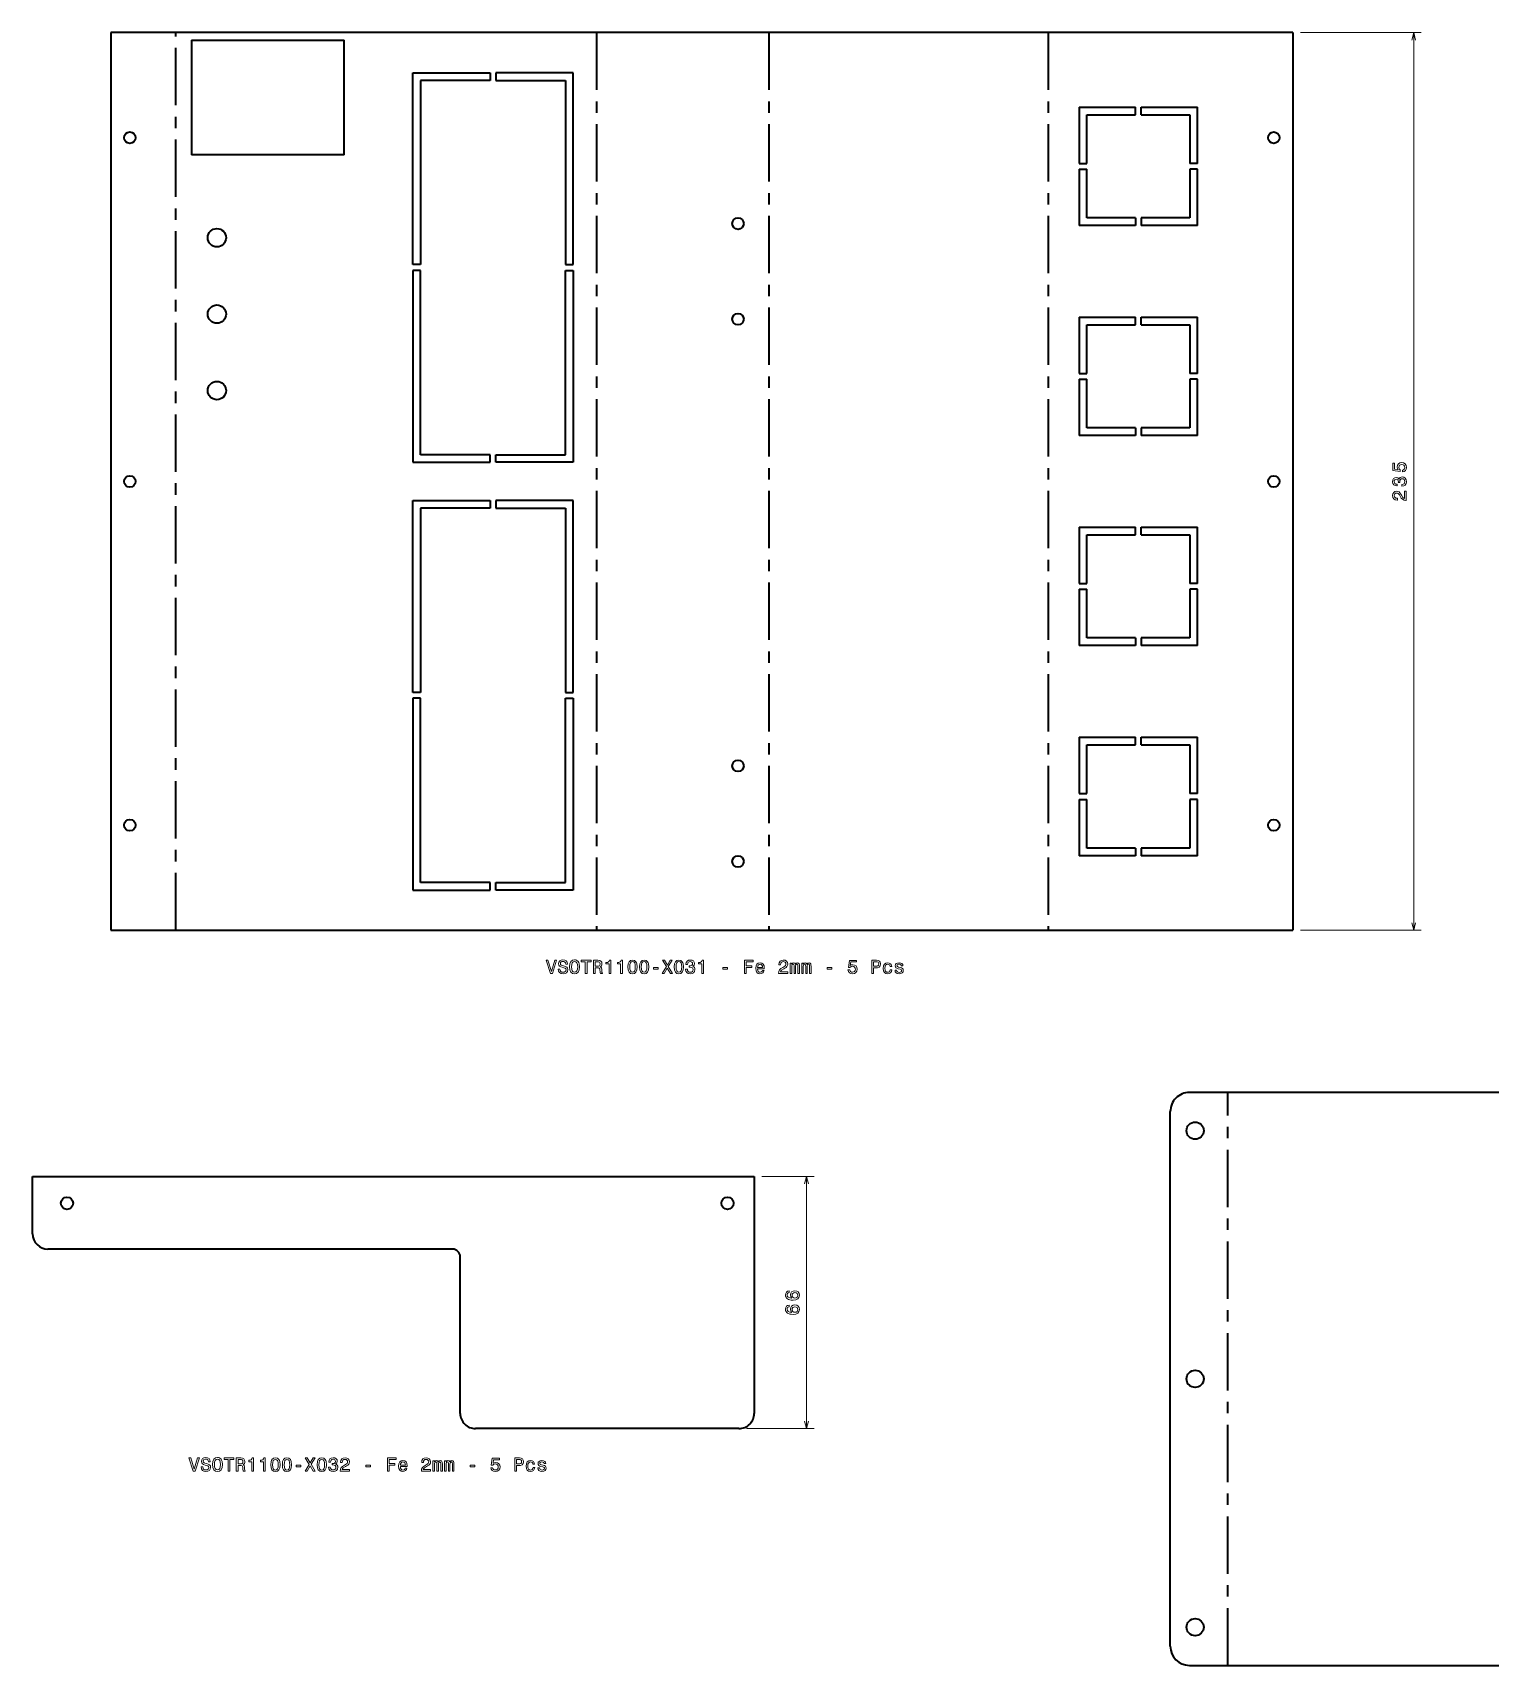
# Model space of a CAD drawing. Extents: x -595 to 1072, y -57 to 586.
# Drawn here: x 307.8 to 689.7, y 111.6 to 539.1 of the extents above; entities that cross this region are included whole.
import ezdxf

# ---------------------------------------------------------------- set-up
doc = ezdxf.new("R2010")
doc.units = 0
doc.linetypes.add('AXES', pattern=[24, 15, -3, 3, -3])

msp = doc.modelspace()

# ---------------------------------------------------------------- linework, layer by layer
at = {"color": 7, "lineweight": 35}
for p, q in [((637.916748, 539.137207), (328.263062, 539.137207)), ((328.263062, 539.137207), (328.263062, 304.137177)), ((637.916748, 539.137207), (637.916748, 304.137177)), ((349.426483, 537.137207), (349.426483, 507.137177)), ((349.426483, 537.137207), (389.426483, 537.137207)), ((389.426483, 507.137177), (389.426483, 537.137207)), ((407.426483, 478.387177), (407.426483, 528.637207)), ((407.426483, 528.637207), (427.676483, 528.637207)), ((409.426483, 526.637207), (409.426483, 478.387177)), ((449.426483, 528.637207), (429.176483, 528.637207)), ((447.426483, 526.637207), (447.426483, 478.387177)), ((449.426483, 478.387177), (449.426483, 528.637207)), ((389.426483, 507.137177), (349.426483, 507.137177)), ((407.426483, 476.887177), (407.426483, 426.637177)), ((409.426483, 428.637177), (409.426483, 476.887177)), ((447.426483, 428.637177), (447.426483, 476.887177)), ((449.426483, 476.887177), (449.426483, 426.637177)), ((407.426483, 426.637177), (427.676483, 426.637177)), ((449.426483, 426.637177), (429.176483, 426.637177)), ((407.426483, 366.387177), (407.426483, 416.637177)), ((407.426483, 416.637177), (427.676483, 416.637177)), ((449.426483, 416.637177), (429.176483, 416.637177)), ((449.426483, 366.387177), (449.426483, 416.637177)), ((409.426483, 414.637177), (409.426483, 366.387177)), ((447.426483, 414.637177), (447.426483, 366.387177)), ((407.426483, 364.887177), (407.426483, 314.637177)), ((409.426483, 316.637177), (409.426483, 364.887177)), ((447.426483, 316.637177), (447.426483, 364.887177)), ((449.426483, 364.887177), (449.426483, 314.637177)), ((407.426483, 314.637177), (427.676483, 314.637177)), ((449.426483, 314.637177), (429.176483, 314.637177)), ((328.263062, 304.137177), (637.916748, 304.137177)), ((1042.475708, 261.632904), (610.822021, 261.632904)), ((605.822021, 116.632904), (605.822021, 256.632904)), ((307.817566, 239.617981), (496.817566, 239.617981)), ((496.817566, 239.617981), (496.817566, 177.617981)), ((417.817566, 220.617981), (311.817566, 220.617981)), ((419.817566, 177.617981), (419.817566, 218.617981)), ((492.817566, 173.617981), (423.817566, 173.617981)), ((610.822021, 111.632904), (1042.475708, 111.632904))]:
    msp.add_line(p, q, dxfattribs=at)
at = {"color": 1, "linetype": 'AXES', "lineweight": 35}
for p, q in [((345.344757, 304.137177), (345.344757, 539.137207)), ((455.508179, 539.137207), (455.508179, 304.137177)), ((500.671631, 539.137207), (500.671631, 304.137177)), ((573.835022, 539.137207), (573.835022, 304.137177)), ((620.903748, 111.632904), (620.903748, 261.632904))]:
    msp.add_line(p, q, dxfattribs=at)
at = {"color": 7, "lineweight": 13}
for p, q in [((639.916748, 539.137207), (671.575195, 539.137207)), ((669.575195, 304.137177), (669.575195, 539.137207)), ((639.916748, 304.137177), (671.575195, 304.137177)), ((510.552338, 173.617981), (510.552338, 239.617981))]:
    msp.add_line(p, q, dxfattribs=at)
at = {"color": 7, "lineweight": 35, "ltscale": 0.45625}
for p, q in [((427.676483, 526.637207), (409.426483, 526.637207)), ((429.176483, 526.637207), (447.426483, 526.637207)), ((427.676483, 428.637177), (409.426483, 428.637177)), ((429.176483, 428.637177), (447.426483, 428.637177)), ((427.676483, 414.637177), (409.426483, 414.637177)), ((429.176483, 414.637177), (447.426483, 414.637177)), ((427.676483, 316.637177), (409.426483, 316.637177)), ((429.176483, 316.637177), (447.426483, 316.637177))]:
    msp.add_line(p, q, dxfattribs=at)
at = {"color": 7, "lineweight": 35, "ltscale": 0.05}
for p, q in [((427.676483, 528.637207), (427.676483, 526.637207)), ((429.176483, 528.637207), (429.176483, 526.637207)), ((596.666748, 517.637207), (596.666748, 519.637207)), ((598.166748, 517.637207), (598.166748, 519.637207)), ((581.916748, 504.887177), (583.916748, 504.887177)), ((612.916748, 504.887177), (610.916748, 504.887177)), ((581.916748, 503.387177), (583.916748, 503.387177)), ((612.916748, 503.387177), (610.916748, 503.387177)), ((596.666748, 490.637177), (596.666748, 488.637177)), ((598.166748, 490.637177), (598.166748, 488.637177)), ((409.426483, 478.387177), (407.426483, 478.387177)), ((409.426483, 476.887177), (407.426483, 476.887177)), ((447.426483, 478.387177), (449.426483, 478.387177)), ((447.426483, 476.887177), (449.426483, 476.887177)), ((596.666748, 462.637177), (596.666748, 464.637177)), ((598.166748, 462.637177), (598.166748, 464.637177)), ((581.916748, 449.887177), (583.916748, 449.887177)), ((612.916748, 449.887177), (610.916748, 449.887177)), ((581.916748, 448.387177), (583.916748, 448.387177)), ((612.916748, 448.387177), (610.916748, 448.387177)), ((596.666748, 435.637177), (596.666748, 433.637177)), ((598.166748, 435.637177), (598.166748, 433.637177)), ((427.676483, 426.637177), (427.676483, 428.637177)), ((429.176483, 426.637177), (429.176483, 428.637177)), ((427.676483, 416.637177), (427.676483, 414.637177)), ((429.176483, 416.637177), (429.176483, 414.637177)), ((596.666748, 407.637177), (596.666748, 409.637177)), ((598.166748, 407.637177), (598.166748, 409.637177)), ((581.916748, 394.887177), (583.916748, 394.887177)), ((581.916748, 393.387177), (583.916748, 393.387177)), ((612.916748, 394.887177), (610.916748, 394.887177)), ((612.916748, 393.387177), (610.916748, 393.387177)), ((596.666748, 380.637177), (596.666748, 378.637177)), ((598.166748, 380.637177), (598.166748, 378.637177)), ((409.426483, 366.387177), (407.426483, 366.387177)), ((409.426483, 364.887177), (407.426483, 364.887177)), ((447.426483, 366.387177), (449.426483, 366.387177)), ((447.426483, 364.887177), (449.426483, 364.887177)), ((596.666748, 352.637177), (596.666748, 354.637177)), ((598.166748, 352.637177), (598.166748, 354.637177)), ((581.916748, 339.887177), (583.916748, 339.887177)), ((581.916748, 338.387177), (583.916748, 338.387177)), ((612.916748, 339.887177), (610.916748, 339.887177)), ((612.916748, 338.387177), (610.916748, 338.387177)), ((596.666748, 325.637177), (596.666748, 323.637177)), ((598.166748, 325.637177), (598.166748, 323.637177)), ((427.676483, 314.637177), (427.676483, 316.637177)), ((429.176483, 314.637177), (429.176483, 316.637177))]:
    msp.add_line(p, q, dxfattribs=at)
at = {"color": 7, "lineweight": 35, "ltscale": 0.368751}
for p, q in [((581.916748, 519.637207), (581.916748, 504.887177)), ((612.916748, 504.887177), (612.916748, 519.637207))]:
    msp.add_line(p, q, dxfattribs=at)
at = {"color": 7, "lineweight": 35, "ltscale": 0.36875}
for p, q in [((581.916748, 519.637207), (596.666748, 519.637207)), ((598.166748, 519.637207), (612.916748, 519.637207)), ((581.916748, 503.387177), (581.916748, 488.637177)), ((612.916748, 488.637177), (612.916748, 503.387177)), ((596.666748, 488.637177), (581.916748, 488.637177)), ((612.916748, 488.637177), (598.166748, 488.637177)), ((581.916748, 464.637177), (581.916748, 449.887177)), ((581.916748, 464.637177), (596.666748, 464.637177)), ((598.166748, 464.637177), (612.916748, 464.637177)), ((612.916748, 449.887177), (612.916748, 464.637177)), ((581.916748, 448.387177), (581.916748, 433.637177)), ((612.916748, 433.637177), (612.916748, 448.387177)), ((596.666748, 433.637177), (581.916748, 433.637177)), ((612.916748, 433.637177), (598.166748, 433.637177)), ((581.916748, 409.637177), (581.916748, 394.887177)), ((581.916748, 409.637177), (596.666748, 409.637177)), ((598.166748, 409.637177), (612.916748, 409.637177)), ((612.916748, 394.887177), (612.916748, 409.637177)), ((581.916748, 393.387177), (581.916748, 378.637177)), ((612.916748, 378.637177), (612.916748, 393.387177)), ((596.666748, 378.637177), (581.916748, 378.637177)), ((612.916748, 378.637177), (598.166748, 378.637177)), ((581.916748, 354.637177), (581.916748, 339.887177)), ((581.916748, 354.637177), (596.666748, 354.637177)), ((598.166748, 354.637177), (612.916748, 354.637177)), ((612.916748, 339.887177), (612.916748, 354.637177)), ((581.916748, 338.387177), (581.916748, 323.637177)), ((612.916748, 323.637177), (612.916748, 338.387177)), ((596.666748, 323.637177), (581.916748, 323.637177)), ((612.916748, 323.637177), (598.166748, 323.637177))]:
    msp.add_line(p, q, dxfattribs=at)
at = {"color": 7, "lineweight": 35, "ltscale": 0.31875}
for p, q in [((583.916748, 517.637207), (596.666748, 517.637207)), ((598.166748, 517.637207), (610.916748, 517.637207)), ((583.916748, 490.637177), (583.916748, 503.387177)), ((610.916748, 503.387177), (610.916748, 490.637177)), ((596.666748, 490.637177), (583.916748, 490.637177)), ((610.916748, 490.637177), (598.166748, 490.637177)), ((583.916748, 462.637177), (596.666748, 462.637177)), ((583.916748, 449.887177), (583.916748, 462.637177)), ((598.166748, 462.637177), (610.916748, 462.637177)), ((610.916748, 462.637177), (610.916748, 449.887177)), ((583.916748, 435.637177), (583.916748, 448.387177)), ((610.916748, 448.387177), (610.916748, 435.637177)), ((596.666748, 435.637177), (583.916748, 435.637177)), ((610.916748, 435.637177), (598.166748, 435.637177)), ((583.916748, 407.637177), (596.666748, 407.637177)), ((583.916748, 394.887177), (583.916748, 407.637177)), ((598.166748, 407.637177), (610.916748, 407.637177)), ((610.916748, 407.637177), (610.916748, 394.887177)), ((583.916748, 380.637177), (583.916748, 393.387177)), ((610.916748, 393.387177), (610.916748, 380.637177)), ((596.666748, 380.637177), (583.916748, 380.637177)), ((610.916748, 380.637177), (598.166748, 380.637177)), ((583.916748, 352.637177), (596.666748, 352.637177)), ((583.916748, 339.887177), (583.916748, 352.637177)), ((598.166748, 352.637177), (610.916748, 352.637177)), ((610.916748, 352.637177), (610.916748, 339.887177)), ((583.916748, 325.637177), (583.916748, 338.387177)), ((610.916748, 338.387177), (610.916748, 325.637177)), ((596.666748, 325.637177), (583.916748, 325.637177)), ((610.916748, 325.637177), (598.166748, 325.637177))]:
    msp.add_line(p, q, dxfattribs=at)
at = {"color": 7, "lineweight": 35, "ltscale": 0.318751}
for p, q in [((583.916748, 504.887177), (583.916748, 517.637207)), ((610.916748, 517.637207), (610.916748, 504.887177))]:
    msp.add_line(p, q, dxfattribs=at)
at = {"color": 7, "lineweight": 35, "ltscale": 0.375}
msp.add_line((307.817566, 224.617981), (307.817566, 239.617981), dxfattribs=at)
at = {"color": 7, "lineweight": 13, "ltscale": 0.343369}
msp.add_line((498.817566, 239.617981), (512.552307, 239.617981), dxfattribs=at)
at = {"color": 7, "lineweight": 13, "ltscale": 0.443369}
msp.add_line((494.817566, 173.617981), (512.552307, 173.617981), dxfattribs=at)
at = {"color": 7, "lineweight": 13}
for points in [[(670.092834, 537.205322), (669.575195, 539.137207), (669.057556, 537.205322)], [(669.057556, 306.069031), (669.575195, 304.137177), (670.092834, 306.069031)], [(511.069977, 237.686127), (510.552338, 239.617981), (510.034698, 237.686127)], [(510.034698, 175.549835), (510.552338, 173.617981), (511.069977, 175.549835)]]:
    msp.add_lwpolyline(points, dxfattribs=at)
for points in [[(666.662354, 424.122467), (667.075928, 424.233429), (667.398682, 424.48053), (667.600403, 424.843658), (667.676025, 425.307617), (667.585327, 425.817017), (667.338135, 426.215424), (666.944824, 426.46759), (666.44043, 426.563416), (665.971436, 426.477661), (665.603271, 426.235596), (665.366272, 425.857361), (665.280518, 425.368164), (665.341064, 424.989929), (665.507446, 424.697388), (664.564392, 424.838623), (664.564392, 426.371765), (664.150879, 426.371765), (664.150879, 424.500732), (666.006714, 424.223328), (666.006714, 424.626801), (665.769714, 424.919312), (665.68396, 425.292511), (665.739502, 425.615265), (665.900879, 425.862396), (666.147949, 426.018738), (666.465698, 426.074219), (666.783447, 426.018738), (667.030518, 425.857361), (667.18689, 425.610229), (667.24231, 425.292511), (667.207031, 425.025208), (667.091064, 424.818451), (666.909485, 424.667145), (666.662354, 424.591492)], [(666.475769, 420.366272), (666.511108, 420.366272), (666.995239, 420.44696), (667.358337, 420.684021), (667.590332, 421.05719), (667.676025, 421.551453), (667.590332, 422.075928), (667.368408, 422.469299), (667.015381, 422.721466), (666.561523, 422.812256), (666.263916, 422.771912), (666.021851, 422.66095), (665.835327, 422.479401), (665.699097, 422.237305), (665.426758, 422.565125), (664.993042, 422.681122), (664.599731, 422.605469), (664.302124, 422.388611), (664.11554, 422.035583), (664.049988, 421.551453), (664.130676, 421.097534), (664.352539, 420.749573), (664.705566, 420.522614), (665.174622, 420.44696), (665.209961, 420.44696), (665.209961, 420.895813), (664.887146, 420.936157), (664.655151, 421.067291), (664.513916, 421.279114), (664.463501, 421.57666), (664.503906, 421.838898), (664.609741, 422.030548), (664.78125, 422.146545), (665.013245, 422.191925), (665.260376, 422.146545), (665.426758, 422.025513), (665.527649, 421.81369), (665.557861, 421.526215), (665.552856, 421.329529), (665.951294, 421.329529), (665.941162, 421.57666), (665.986572, 421.894379), (666.107605, 422.131409), (666.304321, 422.272614), (666.561523, 422.323059), (666.854004, 422.267578), (667.070862, 422.121338), (667.207031, 421.889343), (667.252441, 421.581696), (667.202026, 421.263977), (667.050659, 421.031982), (666.808594, 420.885742), (666.475769, 420.830261)], [(667.575195, 416.670593), (667.575195, 419.076233), (667.141479, 419.076233), (667.141479, 417.174927), (666.904419, 417.280823), (666.707764, 417.462402), (666.349731, 418.022186), (666.198364, 418.319733), (665.981567, 418.652588), (665.72937, 418.889618), (665.431824, 419.025787), (665.093933, 419.076233), (664.670288, 418.990479), (664.337402, 418.753448), (664.12561, 418.39035), (664.049988, 417.921326), (664.135742, 417.437164), (664.372742, 417.069031), (664.750977, 416.83197), (665.250244, 416.751282), (665.320862, 416.751282), (665.320862, 417.210236), (665.280518, 417.210236), (664.937622, 417.255615), (664.685425, 417.391785), (664.524048, 417.608643), (664.468567, 417.896118), (664.519043, 418.188599), (664.645081, 418.405457), (664.841797, 418.546692), (665.088867, 418.597107), (665.320862, 418.561829), (665.517578, 418.466003), (665.689026, 418.304626), (665.840332, 418.082703), (666.001709, 417.785156), (666.314392, 417.290924), (666.647217, 416.942932), (667.050659, 416.736176), (667.560059, 416.670593)], [(444.581787, 296.296478), (443.704254, 293.315948), (442.801514, 296.296478), (442.322418, 296.296478), (443.452087, 292.791443), (443.956421, 292.791443), (445.060883, 296.296478)], [(445.943451, 293.94635), (445.484528, 293.94635), (445.585388, 293.411774), (445.837555, 293.018402), (446.225861, 292.781342), (446.750366, 292.695618), (447.269836, 292.776306), (447.658142, 292.99823), (447.905273, 293.346191), (447.996033, 293.805145), (447.92041, 294.218689), (447.708588, 294.485962), (447.365631, 294.662476), (446.906708, 294.79361), (446.513336, 294.889435), (446.256134, 295.000366), (446.109894, 295.161774), (446.064484, 295.41391), (446.109894, 295.640869), (446.240997, 295.812347), (446.442719, 295.928345), (446.720123, 295.968689), (447.002533, 295.918243), (447.224426, 295.782074), (447.370697, 295.555145), (447.441284, 295.247498), (447.900238, 295.247498), (447.900238, 295.257568), (447.819519, 295.731659), (447.582489, 296.084656), (447.20929, 296.30658), (446.704987, 296.382233), (446.251099, 296.30658), (445.898071, 296.094757), (445.671112, 295.766937), (445.590424, 295.343323), (445.655975, 294.965088), (445.847626, 294.707855), (446.150238, 294.536407), (446.563782, 294.405273), (446.97226, 294.289276), (447.279907, 294.178345), (447.466522, 294.016937), (447.532074, 293.7547), (447.471558, 293.487396), (447.315216, 293.285675), (447.078186, 293.159607), (446.770538, 293.119263), (446.427612, 293.174713), (446.165344, 293.336121), (445.998932, 293.598358)], [(448.480194, 294.541443), (448.570984, 293.7547), (448.833221, 293.174713), (449.24173, 292.81665), (449.776306, 292.695618), (450.305847, 292.81665), (450.719391, 293.174713), (450.976593, 293.7547), (451.072418, 294.541443), (450.976593, 295.323151), (450.865631, 295.640869), (450.719391, 295.903107), (450.305847, 296.261169), (450.05368, 296.351959), (449.776306, 296.387268), (449.236694, 296.261169), (448.828186, 295.908173), (448.570984, 295.328186)], [(448.964355, 294.541443), (449.019836, 295.151672), (449.186249, 295.600525), (449.443451, 295.872864), (449.776306, 295.968689), (450.104126, 295.872864), (450.361328, 295.59549), (450.52774, 295.146637), (450.588257, 294.541443), (450.52774, 293.931213), (450.361328, 293.482361), (450.104126, 293.210022), (449.776306, 293.119263), (449.443451, 293.210022), (449.186249, 293.482361), (449.019836, 293.926178)], [(452.580353, 292.791443), (453.044312, 292.791443), (453.044312, 295.867798), (454.103394, 295.867798), (454.103394, 296.291443), (451.516235, 296.291443), (451.516235, 295.867798), (452.580353, 295.867798)], [(454.723724, 292.791443), (455.192719, 292.791443), (455.192719, 294.269104), (455.671844, 294.269104), (456.024872, 294.253967), (456.246765, 294.18338), (456.367798, 294.016937), (456.418243, 293.719391), (456.443451, 293.265503), (456.473724, 292.967957), (456.534241, 292.791443), (457.063782, 292.791443), (457.063782, 292.887268), (456.947784, 293.028473), (456.90744, 293.29071), (456.872131, 293.85556), (456.786407, 294.274139), (456.67041, 294.405273), (456.488831, 294.501099), (456.690582, 294.627167), (456.831787, 294.80368), (456.922546, 295.025604), (456.95282, 295.292877), (456.882202, 295.716522), (456.680481, 296.034241), (456.347626, 296.225891), (455.893738, 296.291443), (454.723724, 296.291443)], [(455.762604, 295.862762), (456.070251, 295.83252), (456.287109, 295.736694), (456.423279, 295.560181), (456.468658, 295.282806), (456.418243, 294.990295), (456.282074, 294.813782), (456.050079, 294.722992), (455.732361, 294.697784), (455.192719, 294.697784), (455.192719, 295.862762)], [(458.79361, 292.791443), (459.252533, 292.791443), (459.252533, 296.31665), (458.909607, 296.31665), (458.818817, 296.009033), (458.637268, 295.802246), (458.359894, 295.681213), (457.976593, 295.640869), (457.976593, 295.282806), (458.79361, 295.282806)], [(461.82962, 292.791443), (462.288544, 292.791443), (462.288544, 296.31665), (461.945618, 296.31665), (461.854828, 296.009033), (461.673279, 295.802246), (461.395905, 295.681213), (461.012634, 295.640869), (461.012634, 295.282806), (461.82962, 295.282806)], [(463.740997, 294.501099), (463.81665, 293.70932), (464.05368, 293.14447), (464.431915, 292.801544), (464.956421, 292.690582), (465.475891, 292.801544), (465.854126, 293.14447), (466.086121, 293.70932), (466.166809, 294.501099), (466.086121, 295.287842), (465.990295, 295.600525), (465.854126, 295.857727), (465.475891, 296.200653), (464.956421, 296.31665), (464.431915, 296.200653), (464.05368, 295.852692), (463.81665, 295.287842)], [(464.225159, 294.501099), (464.265503, 295.111328), (464.391571, 295.550079), (464.61853, 295.807281), (464.956421, 295.898071), (465.289276, 295.807281), (465.516235, 295.550079), (465.642303, 295.111328), (465.682648, 294.501099), (465.642303, 293.885834), (465.516235, 293.447052), (465.289276, 293.18985), (464.956421, 293.104126), (464.61853, 293.18985), (464.391571, 293.447052), (464.265503, 293.885834)], [(466.777039, 294.501099), (466.852661, 293.70932), (467.089722, 293.14447), (467.467957, 292.801544), (467.992432, 292.690582), (468.511902, 292.801544), (468.890137, 293.14447), (469.122131, 293.70932), (469.20282, 294.501099), (469.122131, 295.287842), (469.026306, 295.600525), (468.890137, 295.857727), (468.511902, 296.200653), (467.992432, 296.31665), (467.467957, 296.200653), (467.089722, 295.852692), (466.852661, 295.287842)], [(467.261169, 294.501099), (467.301514, 295.111328), (467.427612, 295.550079), (467.654541, 295.807281), (467.992432, 295.898071), (468.325287, 295.807281), (468.552246, 295.550079), (468.678314, 295.111328), (468.718658, 294.501099), (468.678314, 293.885834), (468.552246, 293.447052), (468.325287, 293.18985), (467.992432, 293.104126), (467.654541, 293.18985), (467.427612, 293.447052), (467.301514, 293.885834)], [(472.728027, 292.791443), (473.257568, 292.791443), (474.059448, 294.208588), (474.876465, 292.791443), (475.411041, 292.791443), (474.31665, 294.591888), (475.35556, 296.296478), (474.846191, 296.296478), (474.074585, 295.000366), (473.318085, 296.296478), (472.788544, 296.296478), (473.822418, 294.586823)], [(475.885101, 294.501099), (475.960754, 293.70932), (476.197784, 293.14447), (476.576019, 292.801544), (477.100525, 292.690582), (477.619965, 292.801544), (477.998199, 293.14447), (478.230194, 293.70932), (478.310883, 294.501099), (478.230194, 295.287842), (478.134369, 295.600525), (477.998199, 295.857727), (477.619965, 296.200653), (477.100525, 296.31665), (476.576019, 296.200653), (476.197784, 295.852692), (475.960754, 295.287842)], [(476.369232, 294.501099), (476.409607, 295.111328), (476.535675, 295.550079), (476.762604, 295.807281), (477.100525, 295.898071), (477.43335, 295.807281), (477.660309, 295.550079), (477.786377, 295.111328), (477.826721, 294.501099), (477.786377, 293.885834), (477.660309, 293.447052), (477.43335, 293.18985), (477.100525, 293.104126), (476.762604, 293.18985), (476.535675, 293.447052), (476.409607, 293.885834)], [(478.865631, 293.890869), (478.865631, 293.85556), (478.94632, 293.371399), (479.18335, 293.008301), (479.55658, 292.776306), (480.050812, 292.690582), (480.575287, 292.776306), (480.968658, 292.99823), (481.220825, 293.351227), (481.311615, 293.805145), (481.271271, 294.102692), (481.160309, 294.344757), (480.97876, 294.531342), (480.736694, 294.667511), (481.064484, 294.93985), (481.180481, 295.373566), (481.104828, 295.766937), (480.88797, 296.064484), (480.534943, 296.251099), (480.050812, 296.31665), (479.596924, 296.235962), (479.248932, 296.014069), (479.021973, 295.661041), (478.94632, 295.192017), (478.94632, 295.156708), (479.395172, 295.156708), (479.435516, 295.479492), (479.56665, 295.711487), (479.778473, 295.852692), (480.076019, 295.903107), (480.338257, 295.862762), (480.529907, 295.756866), (480.645905, 295.585388), (480.691284, 295.353394), (480.645905, 295.106293), (480.524872, 294.93985), (480.313049, 294.838989), (480.025574, 294.808746), (479.828888, 294.813782), (479.828888, 294.415375), (480.076019, 294.425446), (480.393738, 294.380066), (480.630768, 294.259033), (480.771973, 294.062347), (480.822418, 293.805145), (480.766937, 293.512634), (480.620697, 293.295776), (480.388702, 293.159607), (480.081055, 293.114197), (479.763336, 293.164642), (479.531342, 293.315948), (479.385101, 293.558014), (479.32962, 293.890869)], [(483.081787, 292.791443), (483.54071, 292.791443), (483.54071, 296.31665), (483.197784, 296.31665), (483.106995, 296.009033), (482.925446, 295.802246), (482.648071, 295.681213), (482.264771, 295.640869), (482.264771, 295.282806), (483.081787, 295.282806)], [(494.282776, 292.791443), (494.751801, 292.791443), (494.751801, 294.400238), (496.224426, 294.400238), (496.224426, 294.818817), (494.751801, 294.818817), (494.751801, 295.867798), (496.562317, 295.867798), (496.562317, 296.291443), (494.282776, 296.291443)], [(497.697052, 294.016937), (499.47226, 294.016937), (499.477295, 294.223724), (499.396606, 294.80368), (499.174713, 295.237396), (498.821686, 295.499664), (498.352661, 295.59549), (497.893738, 295.494598), (497.54071, 295.212189), (497.313751, 294.753265), (497.233063, 294.148071), (497.308716, 293.52774), (497.535675, 293.073853), (497.883636, 292.791443), (498.337524, 292.695618), (498.730896, 292.761169), (499.05368, 292.932648), (499.29071, 293.204987), (499.42688, 293.568085), (498.988098, 293.568085), (498.897339, 293.366364), (498.766205, 293.215088), (498.393005, 293.094025), (498.10556, 293.149506), (497.888702, 293.326019), (497.747467, 293.613495), (497.697052, 294.001831)], [(497.697052, 294.390137), (497.752533, 294.738129), (497.888702, 294.995331), (498.095459, 295.151672), (498.367798, 295.207153), (498.635101, 295.151672), (498.841858, 294.995331), (498.967957, 294.738129), (499.013336, 294.390137)], [(503.194153, 292.791443), (505.599792, 292.791443), (505.599792, 293.225159), (503.698486, 293.225159), (503.804382, 293.462189), (503.985962, 293.658875), (504.545746, 294.016937), (504.843292, 294.168243), (505.176147, 294.385101), (505.413177, 294.637268), (505.549347, 294.934814), (505.599792, 295.272705), (505.514038, 295.69635), (505.277008, 296.029205), (504.91391, 296.240997), (504.444885, 296.31665), (503.960724, 296.230927), (503.59259, 295.993896), (503.35556, 295.615662), (503.274841, 295.116364), (503.274841, 295.045776), (503.733795, 295.045776), (503.733795, 295.086121), (503.779175, 295.429047), (503.915344, 295.681213), (504.132202, 295.84259), (504.419678, 295.898071), (504.712189, 295.847626), (504.929047, 295.721558), (505.070251, 295.524872), (505.120667, 295.27774), (505.085388, 295.045776), (504.989563, 294.849091), (504.828186, 294.677612), (504.606262, 294.526306), (504.308716, 294.364929), (503.814484, 294.052246), (503.466492, 293.719391), (503.259735, 293.315948), (503.194153, 292.80658)], [(506.240265, 292.791443), (506.648773, 292.791443), (506.648773, 294.601959), (506.673981, 294.874298), (506.749634, 295.070984), (506.865631, 295.186981), (507.016937, 295.232361), (507.13797, 295.192017), (507.218658, 295.091156), (507.259003, 294.919678), (507.274139, 294.692749), (507.274139, 292.791443), (507.65741, 292.791443), (507.65741, 294.601959), (507.682617, 294.869263), (507.758301, 295.065948), (507.879333, 295.186981), (508.030609, 295.232361), (508.151672, 295.192017), (508.232361, 295.091156), (508.282776, 294.692749), (508.282776, 292.791443), (508.691284, 292.791443), (508.691284, 294.662476), (508.666077, 295.050812), (508.585388, 295.348358), (508.423981, 295.529907), (508.161743, 295.59549), (507.854095, 295.494598), (507.617065, 295.202118), (507.430481, 295.489563), (507.117798, 295.59549), (506.830322, 295.494598), (506.633636, 295.212189), (506.633636, 295.499664), (506.240265, 295.499664)], [(509.276306, 292.791443), (509.684814, 292.791443), (509.684814, 294.601959), (509.710022, 294.874298), (509.785645, 295.070984), (509.901672, 295.186981), (510.052948, 295.232361), (510.173981, 295.192017), (510.2547, 295.091156), (510.295044, 294.919678), (510.31015, 294.692749), (510.31015, 292.791443), (510.693451, 292.791443), (510.693451, 294.601959), (510.718658, 294.869263), (510.794312, 295.065948), (510.915344, 295.186981), (511.06665, 295.232361), (511.187683, 295.192017), (511.268372, 295.091156), (511.318787, 294.692749), (511.318787, 292.791443), (511.727295, 292.791443), (511.727295, 294.662476), (511.702087, 295.050812), (511.621399, 295.348358), (511.460022, 295.529907), (511.197754, 295.59549), (510.890137, 295.494598), (510.653107, 295.202118), (510.466492, 295.489563), (510.153809, 295.59549), (509.866364, 295.494598), (509.669678, 295.212189), (509.669678, 295.499664), (509.276306, 295.499664)], [(521.390137, 293.704254), (521.501099, 293.29071), (521.74823, 292.967957), (522.111328, 292.766235), (522.575317, 292.690582), (523.084656, 292.781342), (523.483093, 293.028473), (523.735229, 293.421844), (523.831055, 293.926178), (523.7453, 294.395203), (523.503235, 294.763336), (523.125, 295.000366), (522.635803, 295.086121), (522.257568, 295.025604), (521.965088, 294.859161), (522.106262, 295.802246), (523.639404, 295.802246), (523.639404, 296.21579), (521.768372, 296.21579), (521.491028, 294.359894), (521.89447, 294.359894), (522.186951, 294.596924), (522.560181, 294.682648), (522.882935, 294.627167), (523.130066, 294.46579), (523.286377, 294.218689), (523.341858, 293.90094), (523.286377, 293.583221), (523.125, 293.336121), (522.877869, 293.179779), (522.560181, 293.124298), (522.292847, 293.159607), (522.086121, 293.275604), (521.934814, 293.457153), (521.859131, 293.704254)], [(527.648804, 292.791443), (528.112793, 292.791443), (528.112793, 294.269104), (528.627197, 294.269104), (529.146606, 294.294312), (529.560181, 294.470825), (529.827454, 294.813782), (529.918213, 295.282806), (529.847656, 295.716522), (529.645935, 296.034241), (529.313049, 296.225891), (528.859192, 296.291443), (527.648804, 296.291443)], [(528.733093, 295.862762), (529.035645, 295.83252), (529.257568, 295.736694), (529.388672, 295.560181), (529.434082, 295.282806), (529.383667, 294.990295), (529.247498, 294.813782), (529.015503, 294.722992), (528.697754, 294.697784), (528.112793, 294.697784), (528.112793, 295.862762)], [(532.429749, 294.601959), (532.86853, 294.601959), (532.777771, 295.005432), (532.560913, 295.323151), (532.223022, 295.519836), (531.784241, 295.59549), (531.30011, 295.494598), (530.931946, 295.212189), (530.699951, 294.753265), (530.619263, 294.13797), (530.694885, 293.52774), (530.921875, 293.073853), (531.279907, 292.791443), (531.769104, 292.695618), (532.20282, 292.771271), (532.54071, 292.983093), (532.772705, 293.315948), (532.873596, 293.759735), (532.449951, 293.759735), (532.374268, 293.477325), (532.233093, 293.265503), (532.031372, 293.134369), (531.784241, 293.094025), (531.476624, 293.159607), (531.2547, 293.361328), (531.11853, 293.689148), (531.07312, 294.153107), (531.11853, 294.606995), (531.259766, 294.934814), (531.486694, 295.136536), (531.784241, 295.207153), (532.046509, 295.161774), (532.243164, 295.045776), (532.374268, 294.854126)], [(535.067383, 294.369965), (534.638733, 294.470825), (534.320984, 294.586823), (534.215088, 294.823853), (534.245361, 294.990295), (534.351257, 295.111328), (534.522705, 295.186981), (534.769836, 295.217224), (535.006836, 295.186981), (535.193481, 295.096191), (535.314514, 294.960022), (535.364929, 294.778473), (535.798645, 294.778473), (535.798645, 294.788574), (535.723022, 295.116364), (535.516235, 295.373566), (535.193481, 295.534973), (534.769836, 295.59549), (534.341187, 295.534973), (534.028503, 295.36853), (533.831787, 295.121399), (533.771301, 294.808746), (533.81665, 294.506134), (533.957886, 294.294312), (534.18988, 294.143036), (534.527771, 294.037109), (535.021973, 293.916077), (535.324585, 293.790009), (535.405273, 293.689148), (535.435547, 293.537842), (535.390137, 293.351227), (535.269104, 293.210022), (535.072449, 293.119263), (534.810181, 293.088989), (534.532837, 293.119263), (534.331055, 293.225159), (534.194885, 293.396637), (534.139404, 293.633667), (533.710754, 293.633667), (533.781372, 293.230194), (533.988159, 292.937683), (534.315918, 292.761169), (534.769836, 292.695618), (535.243896, 292.761169), (535.591858, 292.937683), (535.803711, 293.220123), (535.879333, 293.588287), (535.823853, 293.906006), (535.667542, 294.122864), (535.410339, 294.264069)], [(470.418243, 293.94635), (471.638702, 293.94635), (471.638702, 294.344757), (470.418243, 294.344757)], [(488.634369, 293.94635), (489.854828, 293.94635), (489.854828, 294.344757), (488.634369, 294.344757)], [(515.958557, 293.94635), (517.179016, 293.94635), (517.179016, 294.344757), (515.958557, 294.344757)], [(505.995422, 209.696381), (505.586914, 209.600555), (505.284302, 209.378647), (505.092682, 209.035706), (505.0271, 208.591904), (505.062408, 208.294357), (505.158234, 208.037155), (505.314575, 207.810211), (505.536469, 207.618561), (505.813843, 207.46727), (506.151764, 207.356308), (506.550171, 207.285706), (506.999023, 207.265533), (507.715149, 207.346222), (508.234619, 207.593353), (508.547302, 207.99176), (508.653198, 208.536438), (508.562408, 209.02562), (508.325378, 209.398819), (507.952179, 209.6409), (507.478119, 209.726639), (506.999023, 209.6409), (506.630859, 209.408905), (506.398865, 209.050842), (506.318176, 208.60704), (506.419037, 208.12793), (506.706512, 207.769867), (506.151764, 207.845505), (505.753357, 208.006897), (505.516296, 208.254013), (505.435608, 208.596954), (505.475952, 208.849106), (505.581879, 209.040756), (505.758392, 209.16684), (505.995422, 209.232391)], [(505.995422, 205.960358), (505.586914, 205.864532), (505.284302, 205.642624), (505.092682, 205.299683), (505.0271, 204.855881), (505.062408, 204.558334), (505.158234, 204.301132), (505.314575, 204.074188), (505.536469, 203.882538), (505.813843, 203.731247), (506.151764, 203.620285), (506.550171, 203.549683), (506.999023, 203.52951), (507.715149, 203.610199), (508.234619, 203.85733), (508.547302, 204.255737), (508.653198, 204.800415), (508.562408, 205.289597), (508.325378, 205.662796), (507.952179, 205.904877), (507.478119, 205.990616), (506.999023, 205.904877), (506.630859, 205.672882), (506.398865, 205.314819), (506.318176, 204.871017), (506.419037, 204.391907), (506.706512, 204.033844), (506.151764, 204.109482), (505.753357, 204.270874), (505.516296, 204.51799), (505.435608, 204.860931), (505.475952, 205.113083), (505.581879, 205.304733), (505.758392, 205.430817), (505.995422, 205.496368)], [(507.483154, 209.237442), (507.800903, 209.181961), (508.042969, 209.040756), (508.204346, 208.813812), (508.254761, 208.531387), (508.204346, 208.233841), (508.048004, 208.006897), (507.805939, 207.860641), (507.48822, 207.815247), (507.175537, 207.865677), (506.938507, 208.006897), (506.787201, 208.238876), (506.73172, 208.551559), (506.787201, 208.823898), (506.933472, 209.040756), (507.170471, 209.181961)], [(507.483154, 205.501419), (507.800903, 205.445938), (508.042969, 205.304733), (508.204346, 205.077789), (508.254761, 204.795364), (508.204346, 204.497818), (508.048004, 204.270874), (507.805939, 204.124619), (507.48822, 204.079224), (507.175537, 204.129654), (506.938507, 204.270874), (506.787201, 204.502853), (506.73172, 204.815536), (506.787201, 205.087875), (506.933472, 205.304733), (507.170471, 205.445938)], [(351.03067, 165.973068), (350.153137, 162.992508), (349.250397, 165.973068), (348.771301, 165.973068), (349.90097, 162.468018), (350.405304, 162.468018), (351.509766, 165.973068)], [(352.392334, 163.62291), (351.933411, 163.62291), (352.034271, 163.088333), (352.286438, 162.694962), (352.674744, 162.457932), (353.199249, 162.372192), (353.718719, 162.452881), (354.107025, 162.674789), (354.354156, 163.022766), (354.444916, 163.481705), (354.369293, 163.895248), (354.157471, 164.162537), (353.814514, 164.33905), (353.355591, 164.470184), (352.962219, 164.565994), (352.705017, 164.676956), (352.558777, 164.838333), (352.513367, 165.0905), (352.558777, 165.317444), (352.68988, 165.488907), (352.891602, 165.604904), (353.169006, 165.645248), (353.451416, 165.594818), (353.673309, 165.458649), (353.81958, 165.231705), (353.890167, 164.924072), (354.349121, 164.924072), (354.349121, 164.934158), (354.268433, 165.408218), (354.031372, 165.761246), (353.658173, 165.983154), (353.15387, 166.058792), (352.699982, 165.983154), (352.346954, 165.771332), (352.119995, 165.443527), (352.039307, 165.019897), (352.104858, 164.641647), (352.296509, 164.384445), (352.599121, 164.212967), (353.012665, 164.081848), (353.421143, 163.965851), (353.72879, 163.854904), (353.915405, 163.693527), (353.980957, 163.431274), (353.920441, 163.163986), (353.764099, 162.96225), (353.527069, 162.836166), (353.219421, 162.795822), (352.876495, 162.851303), (352.614227, 163.01268), (352.447815, 163.274933)], [(354.929077, 164.218018), (355.019867, 163.431274), (355.282104, 162.851303), (355.690613, 162.49324), (356.225189, 162.372192), (356.75473, 162.49324), (357.168274, 162.851303), (357.425476, 163.431274), (357.521301, 164.218018), (357.425476, 164.999725), (357.314514, 165.317444), (357.168274, 165.579681), (356.75473, 165.937759), (356.502563, 166.028534), (356.225189, 166.063843), (355.685577, 165.937759), (355.277069, 165.584732), (355.019867, 165.004761)], [(355.413239, 164.218018), (355.468719, 164.828247), (355.635132, 165.2771), (355.892334, 165.549423), (356.225189, 165.645248), (356.553009, 165.549423), (356.810211, 165.272049), (356.976624, 164.823212), (357.03714, 164.218018), (356.976624, 163.607788), (356.810211, 163.158936), (356.553009, 162.886612), (356.225189, 162.795822), (355.892334, 162.886612), (355.635132, 163.158936), (355.468719, 163.602737)], [(359.029236, 162.468018), (359.493195, 162.468018), (359.493195, 165.544388), (360.552277, 165.544388), (360.552277, 165.968018), (357.965088, 165.968018), (357.965088, 165.544388), (359.029236, 165.544388)], [(361.172607, 162.468018), (361.641602, 162.468018), (361.641602, 163.945679), (362.120728, 163.945679), (362.473755, 163.930557), (362.695648, 163.859955), (362.816681, 163.693527), (362.867126, 163.395966), (362.892334, 162.942078), (362.922607, 162.644531), (362.983124, 162.468018), (363.512665, 162.468018), (363.512665, 162.563843), (363.396667, 162.705048), (363.356323, 162.9673), (363.321014, 163.532135), (363.235291, 163.950729), (363.119293, 164.081848), (362.937714, 164.177673), (363.139465, 164.303757), (363.28067, 164.48027), (363.371429, 164.702164), (363.401703, 164.969452), (363.331085, 165.393097), (363.129364, 165.710815), (362.796509, 165.902451), (362.342621, 165.968018), (361.172607, 165.968018)], [(362.211487, 165.539337), (362.519135, 165.509079), (362.735992, 165.413269), (362.872162, 165.236755), (362.917542, 164.959366), (362.867126, 164.66687), (362.730957, 164.490356), (362.498962, 164.399567), (362.181244, 164.374359), (361.641602, 164.374359), (361.641602, 165.539337)], [(365.242493, 162.468018), (365.701416, 162.468018), (365.701416, 165.99324), (365.358459, 165.99324), (365.2677, 165.685593), (365.086151, 165.478821), (364.808777, 165.357788), (364.425476, 165.317444), (364.425476, 164.959366), (365.242493, 164.959366)], [(368.278503, 162.468018), (368.737427, 162.468018), (368.737427, 165.99324), (368.394501, 165.99324), (368.303711, 165.685593), (368.122162, 165.478821), (367.844788, 165.357788), (367.461487, 165.317444), (367.461487, 164.959366), (368.278503, 164.959366)], [(370.18988, 164.177673), (370.265533, 163.38588), (370.502563, 162.821045), (370.880798, 162.478104), (371.405304, 162.367157), (371.924744, 162.478104), (372.303009, 162.821045), (372.534973, 163.38588), (372.615692, 164.177673), (372.534973, 164.964417), (372.439178, 165.2771), (372.303009, 165.534302), (371.924744, 165.877243), (371.405304, 165.99324), (370.880798, 165.877243), (370.502563, 165.529251), (370.265533, 164.964417)], [(370.674042, 164.177673), (370.714386, 164.787903), (370.840454, 165.226669), (371.067413, 165.483871), (371.405304, 165.574646), (371.738159, 165.483871), (371.965118, 165.226669), (372.091187, 164.787903), (372.131531, 164.177673), (372.091187, 163.562393), (371.965118, 163.123642), (371.738159, 162.86644), (371.405304, 162.780701), (371.067413, 162.86644), (370.840454, 163.123642), (370.714386, 163.562393)], [(373.225922, 164.177673), (373.301575, 163.38588), (373.538605, 162.821045), (373.91684, 162.478104), (374.441315, 162.367157), (374.960785, 162.478104), (375.33902, 162.821045), (375.571014, 163.38588), (375.651703, 164.177673), (375.571014, 164.964417), (375.475189, 165.2771), (375.33902, 165.534302), (374.960785, 165.877243), (374.441315, 165.99324), (373.91684, 165.877243), (373.538605, 165.529251), (373.301575, 164.964417)], [(373.710052, 164.177673), (373.750397, 164.787903), (373.876495, 165.226669), (374.103424, 165.483871), (374.441315, 165.574646), (374.77417, 165.483871), (375.001129, 165.226669), (375.127197, 164.787903), (375.167542, 164.177673), (375.127197, 163.562393), (375.001129, 163.123642), (374.77417, 162.86644), (374.441315, 162.780701), (374.103424, 162.86644), (373.876495, 163.123642), (373.750397, 163.562393)], [(376.867126, 163.62291), (378.087585, 163.62291), (378.087585, 164.021332), (376.867126, 164.021332)], [(379.17691, 162.468018), (379.706451, 162.468018), (380.508331, 163.885162), (381.325317, 162.468018), (381.859924, 162.468018), (380.765533, 164.268448), (381.804443, 165.973068), (381.295074, 165.973068), (380.523468, 164.676956), (379.766968, 165.973068), (379.237427, 165.973068), (380.271301, 164.263412)], [(382.333984, 164.177673), (382.409637, 163.38588), (382.646667, 162.821045), (383.024902, 162.478104), (383.549408, 162.367157), (384.068848, 162.478104), (384.447083, 162.821045), (384.679077, 163.38588), (384.759766, 164.177673), (384.679077, 164.964417), (384.583252, 165.2771), (384.447083, 165.534302), (384.068848, 165.877243), (383.549408, 165.99324), (383.024902, 165.877243), (382.646667, 165.529251), (382.409637, 164.964417)], [(382.818115, 164.177673), (382.858459, 164.787903), (382.984558, 165.226669), (383.211487, 165.483871), (383.549408, 165.574646), (383.882263, 165.483871), (384.109192, 165.226669), (384.235291, 164.787903), (384.275635, 164.177673), (384.235291, 163.562393), (384.109192, 163.123642), (383.882263, 162.86644), (383.549408, 162.780701), (383.211487, 162.86644), (382.984558, 163.123642), (382.858459, 163.562393)], [(385.314514, 163.567444), (385.314514, 163.532135), (385.395203, 163.047989), (385.632263, 162.684875), (386.005432, 162.452881), (386.499695, 162.367157), (387.02417, 162.452881), (387.417542, 162.674789), (387.669708, 163.027817), (387.760498, 163.481705), (387.720154, 163.779251), (387.609192, 164.021332), (387.427643, 164.207932), (387.185547, 164.344101), (387.513367, 164.61644), (387.629364, 165.050156), (387.553711, 165.443527), (387.336853, 165.741074), (386.983826, 165.927673), (386.499695, 165.99324), (386.045776, 165.912537), (385.697815, 165.690643), (385.470856, 165.337616), (385.395203, 164.868591), (385.395203, 164.833298), (385.844055, 164.833298), (385.884399, 165.156052), (386.015533, 165.388046), (386.227356, 165.529251), (386.524902, 165.579681), (386.78714, 165.539337), (386.97879, 165.433441), (387.094788, 165.261963), (387.140167, 165.029984), (387.094788, 164.782852), (386.973755, 164.61644), (386.761932, 164.515564), (386.474457, 164.485306), (386.277771, 164.490356), (386.277771, 164.091934), (386.524902, 164.10202), (386.842621, 164.056641), (387.079651, 163.935593), (387.220856, 163.738907), (387.271301, 163.481705), (387.21582, 163.189194), (387.06958, 162.972336), (386.837585, 162.836166), (386.529938, 162.790787), (386.212219, 162.841217), (385.980225, 162.992508), (385.833984, 163.234589), (385.778503, 163.567444)], [(388.3909, 162.468018), (390.796509, 162.468018), (390.796509, 162.901733), (388.895203, 162.901733), (389.001129, 163.138763), (389.182678, 163.335449), (389.742493, 163.693527), (390.040039, 163.844818), (390.372864, 164.061676), (390.609924, 164.313843), (390.746094, 164.611389), (390.796509, 164.94928), (390.710785, 165.37291), (390.473755, 165.705765), (390.110626, 165.917587), (389.641602, 165.99324), (389.157471, 165.907501), (388.789307, 165.670471), (388.552277, 165.292221), (388.471588, 164.792938), (388.471588, 164.722336), (388.930511, 164.722336), (388.930511, 164.76268), (388.975891, 165.105621), (389.112061, 165.357788), (389.328918, 165.519165), (389.616394, 165.574646), (389.908905, 165.524216), (390.125763, 165.398132), (390.266968, 165.201447), (390.317413, 164.95433), (390.282104, 164.722336), (390.186279, 164.52565), (390.024902, 164.354187), (389.802979, 164.202881), (389.505432, 164.041504), (389.0112, 163.728821), (388.663239, 163.395966), (388.456451, 162.992508), (388.3909, 162.483154)], [(395.083252, 163.62291), (396.303711, 163.62291), (396.303711, 164.021332), (395.083252, 164.021332)], [(400.731659, 162.468018), (401.200684, 162.468018), (401.200684, 164.076813), (402.673309, 164.076813), (402.673309, 164.495392), (401.200684, 164.495392), (401.200684, 165.544388), (403.0112, 165.544388), (403.0112, 165.968018), (400.731659, 165.968018)], [(404.145935, 163.693527), (405.921143, 163.693527), (405.926178, 163.900299), (405.84549, 164.48027), (405.623596, 164.913986), (405.270569, 165.176224), (404.801544, 165.272049), (404.342621, 165.171188), (403.989594, 164.888763), (403.762634, 164.42984), (403.681946, 163.824646), (403.757599, 163.20433), (403.984558, 162.750443), (404.33252, 162.468018), (404.786407, 162.372192), (405.17981, 162.437759), (405.502563, 162.609222), (405.739594, 162.881561), (405.875763, 163.244675), (405.437012, 163.244675), (405.346222, 163.042938), (405.215088, 162.891647), (404.841888, 162.770615), (404.554443, 162.82608), (404.337585, 163.002594), (404.19635, 163.29007), (404.145935, 163.678391)], [(404.145935, 164.066727), (404.201416, 164.414703), (404.337585, 164.671906), (404.544342, 164.828247), (404.816681, 164.883728), (405.083984, 164.828247), (405.290741, 164.671906), (405.416809, 164.414703), (405.462219, 164.066727)], [(409.643036, 162.468018), (412.048676, 162.468018), (412.048676, 162.901733), (410.147369, 162.901733), (410.253265, 163.138763), (410.434845, 163.335449), (410.994629, 163.693527), (411.292175, 163.844818), (411.625031, 164.061676), (411.862061, 164.313843), (411.99823, 164.611389), (412.048676, 164.94928), (411.962921, 165.37291), (411.725891, 165.705765), (411.362793, 165.917587), (410.893768, 165.99324), (410.409607, 165.907501), (410.041473, 165.670471), (409.804443, 165.292221), (409.723755, 164.792938), (409.723755, 164.722336), (410.182678, 164.722336), (410.182678, 164.76268), (410.228058, 165.105621), (410.364227, 165.357788), (410.581085, 165.519165), (410.868561, 165.574646), (411.161072, 165.524216), (411.37793, 165.398132), (411.519135, 165.201447), (411.56955, 164.95433), (411.534241, 164.722336), (411.438446, 164.52565), (411.277039, 164.354187), (411.055145, 164.202881), (410.757599, 164.041504), (410.263367, 163.728821), (409.915375, 163.395966), (409.708618, 162.992508), (409.643036, 162.483154)], [(412.689148, 162.468018), (413.097656, 162.468018), (413.097656, 164.278534), (413.122864, 164.550873), (413.198517, 164.747559), (413.314514, 164.863556), (413.46582, 164.908936), (413.586853, 164.868591), (413.667542, 164.767731), (413.707886, 164.596252), (413.723022, 164.369308), (413.723022, 162.468018), (414.106293, 162.468018), (414.106293, 164.278534), (414.131531, 164.545822), (414.207153, 164.742508), (414.328186, 164.863556), (414.479492, 164.908936), (414.600525, 164.868591), (414.681213, 164.767731), (414.731659, 164.369308), (414.731659, 162.468018), (415.140167, 162.468018), (415.140167, 164.33905), (415.11496, 164.727386), (415.034241, 165.024933), (414.872864, 165.206497), (414.610626, 165.272049), (414.302979, 165.171188), (414.065948, 164.878677), (413.879364, 165.166138), (413.566681, 165.272049), (413.279205, 165.171188), (413.08252, 164.888763), (413.08252, 165.176224), (412.689148, 165.176224)], [(415.725189, 162.468018), (416.133667, 162.468018), (416.133667, 164.278534), (416.158905, 164.550873), (416.234558, 164.747559), (416.350525, 164.863556), (416.501831, 164.908936), (416.622864, 164.868591), (416.703552, 164.767731), (416.743896, 164.596252), (416.759033, 164.369308), (416.759033, 162.468018), (417.142334, 162.468018), (417.142334, 164.278534), (417.167542, 164.545822), (417.243195, 164.742508), (417.364227, 164.863556), (417.515533, 164.908936), (417.636566, 164.868591), (417.717255, 164.767731), (417.7677, 164.369308), (417.7677, 162.468018), (418.176178, 162.468018), (418.176178, 164.33905), (418.15097, 164.727386), (418.070282, 165.024933), (417.908905, 165.206497), (417.646637, 165.272049), (417.33902, 165.171188), (417.10199, 164.878677), (416.915375, 165.166138), (416.602692, 165.272049), (416.315247, 165.171188), (416.118561, 164.888763), (416.118561, 165.176224), (415.725189, 165.176224)], [(422.407471, 163.62291), (423.62793, 163.62291), (423.62793, 164.021332), (422.407471, 164.021332)], [(427.83902, 163.380844), (427.949982, 162.9673), (428.197083, 162.644531), (428.560211, 162.442795), (429.02417, 162.367157), (429.533539, 162.457932), (429.931946, 162.705048), (430.184113, 163.098419), (430.279938, 163.602737), (430.194214, 164.071762), (429.952148, 164.439926), (429.573883, 164.676956), (429.084717, 164.76268), (428.706451, 164.702164), (428.41394, 164.535736), (428.555176, 165.478821), (430.088318, 165.478821), (430.088318, 165.892365), (428.217255, 165.892365), (427.93988, 164.036469), (428.343353, 164.036469), (428.635864, 164.273499), (429.009033, 164.359222), (429.331818, 164.303757), (429.578918, 164.142365), (429.735291, 163.895248), (429.790741, 163.57753), (429.735291, 163.259811), (429.573883, 163.01268), (429.326782, 162.856339), (429.009033, 162.800873), (428.74176, 162.836166), (428.534973, 162.952164), (428.383698, 163.133728), (428.308044, 163.380844)], [(434.097656, 162.468018), (434.561646, 162.468018), (434.561646, 163.945679), (435.07605, 163.945679), (435.59552, 163.970901), (436.009064, 164.147415), (436.276367, 164.490356), (436.367126, 164.959366), (436.296509, 165.393097), (436.094788, 165.710815), (435.761932, 165.902451), (435.308044, 165.968018), (434.097656, 165.968018)], [(435.181976, 165.539337), (435.484558, 165.509079), (435.706482, 165.413269), (435.837585, 165.236755), (435.882996, 164.959366), (435.83255, 164.66687), (435.696381, 164.490356), (435.464386, 164.399567), (435.146667, 164.374359), (434.561646, 164.374359), (434.561646, 165.539337)], [(438.878662, 164.278534), (439.317413, 164.278534), (439.226624, 164.681992), (439.009766, 164.999725), (438.671875, 165.196411), (438.233124, 165.272049), (437.748962, 165.171188), (437.380829, 164.888763), (437.148834, 164.42984), (437.068146, 163.81456), (437.143799, 163.20433), (437.370728, 162.750443), (437.72879, 162.468018), (438.217987, 162.372192), (438.651703, 162.447845), (438.989624, 162.659653), (439.221588, 162.992508), (439.322449, 163.43631), (438.898834, 163.43631), (438.823181, 163.1539), (438.681976, 162.942078), (438.480225, 162.810959), (438.233124, 162.770615), (437.925476, 162.836166), (437.703583, 163.037903), (437.567413, 163.365707), (437.522034, 163.829681), (437.567413, 164.283585), (437.708618, 164.611389), (437.935577, 164.813126), (438.233124, 164.883728), (438.495361, 164.838333), (438.692047, 164.722336), (438.823181, 164.530701)], [(441.516266, 164.046555), (441.087585, 164.147415), (440.769867, 164.263412), (440.663971, 164.500443), (440.694214, 164.66687), (440.80014, 164.787903), (440.971588, 164.863556), (441.218719, 164.893814), (441.45575, 164.863556), (441.642334, 164.772766), (441.763397, 164.636612), (441.813812, 164.455048), (442.247528, 164.455048), (442.247528, 164.465134), (442.171875, 164.792938), (441.965118, 165.050156), (441.642334, 165.211533), (441.218719, 165.272049), (440.790039, 165.211533), (440.477356, 165.045105), (440.28067, 164.797989), (440.220154, 164.485306), (440.265564, 164.182709), (440.406769, 163.970901), (440.638733, 163.819595), (440.976624, 163.713699), (441.470886, 163.592651), (441.773468, 163.466583), (441.854156, 163.365707), (441.88443, 163.214417), (441.83905, 163.027817), (441.717987, 162.886612), (441.521301, 162.795822), (441.259064, 162.765564), (440.981689, 162.795822), (440.779968, 162.901733), (440.643799, 163.073212), (440.588318, 163.310242), (440.159637, 163.310242), (440.230255, 162.906784), (440.437012, 162.614273), (440.764832, 162.437759), (441.218719, 162.372192), (441.69278, 162.437759), (442.040771, 162.614273), (442.252563, 162.896698), (442.328217, 163.264847), (442.272766, 163.582565), (442.116394, 163.799423), (441.859192, 163.940643)]]:
    msp.add_lwpolyline(points, close=True, dxfattribs=at)
at = {"color": 7, "lineweight": 35}
for centre, radius in [((333.263062, 511.637177), 1.5), ((632.916748, 511.637177), 1.5), ((356.076874, 485.430756), 2.4), ((492.589905, 489.137177), 1.5), ((356.076874, 465.430756), 2.4), ((492.589905, 464.137177), 1.5), ((356.076874, 445.430756), 2.4), ((333.263062, 421.637177), 1.5), ((632.916748, 421.637177), 1.5), ((492.589905, 347.137177), 1.5), ((333.263062, 331.637177), 1.5), ((632.916748, 331.637177), 1.5), ((492.589905, 322.137177), 1.5), ((612.322021, 251.632904), 2.25), ((316.817566, 232.617981), 1.6), ((489.817566, 232.617981), 1.6), ((612.322021, 186.632904), 2.25), ((612.322021, 121.632904), 2.25)]:
    msp.add_circle(centre, radius, dxfattribs=at)
for centre, radius, start, end in [((610.822021, 256.632904), 5, 90.000003, 180.000009), ((311.817566, 224.617981), 4, 180.000005, 269.999997), ((417.817566, 218.617981), 2, 360, 90.000003), ((423.817566, 177.617981), 4, 179.999995, 269.999997), ((492.817566, 177.617981), 4, 269.999997, 360), ((610.822021, 116.632904), 5, 180.000009, 269.999997)]:
    msp.add_arc(centre, radius, start, end, dxfattribs=at)

doc.saveas('drawing.dxf')
